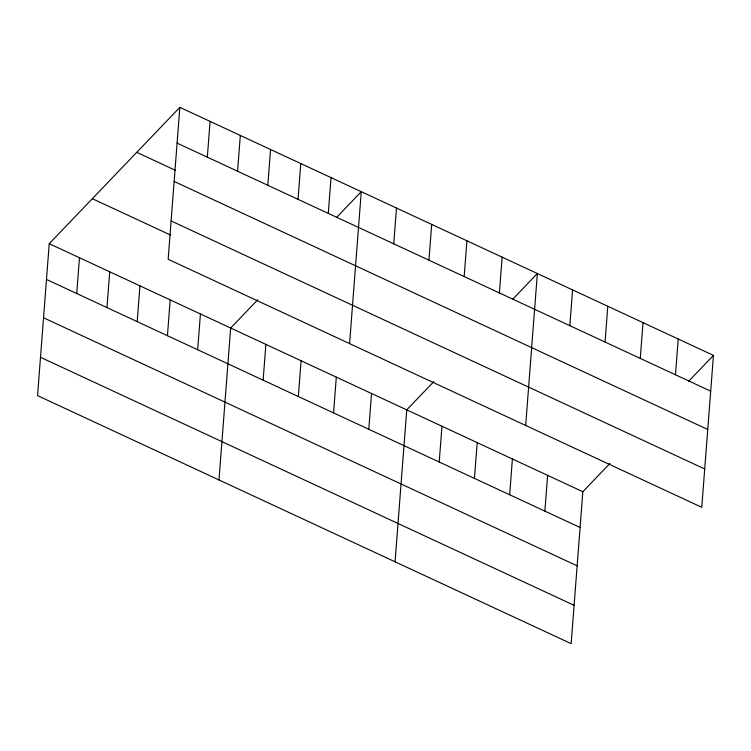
<?xml version="1.0" encoding="UTF-8"?>
<svg xmlns="http://www.w3.org/2000/svg" width="751" height="751" viewBox="0 0 751 751"><rect width="100%" height="100%" fill="white"/><g stroke="black" fill="none" stroke-linecap="round" stroke-linejoin="round"><path stroke-width="1.13" d="M179.846 107.346L168.158 259.273L701.763 507.31L713.45 355.383L179.846 107.346L49.237 243.69L37.55 395.617L571.154 643.654L582.842 491.727L609.981 463.395M76.724 293.519L79.475 257.743M106.961 307.572L109.712 271.806M137.198 321.625L139.949 285.859M167.435 335.678L170.186 299.912M207.332 157.175L210.083 121.399M197.673 349.741L200.433 313.965M237.569 171.228L240.32 135.452M218.973 479.955L230.67 328.027L257.8 299.696M267.807 185.281L270.557 149.515M263.132 380.166L265.882 344.39M298.044 199.334L300.794 163.568M298.344 396.537L301.104 360.762M328.281 213.387L331.031 177.621M333.566 412.9L336.317 377.133M349.581 343.611L361.269 191.674L336.532 217.508M368.788 429.272L371.538 393.505M393.74 243.822L396.49 208.046M395.064 561.804L406.751 409.877L433.89 381.546M428.952 260.184L431.703 224.418M439.222 462.015L441.973 426.239M464.174 276.556L466.925 240.789M474.435 478.387L477.195 442.611M499.387 292.928L502.147 257.161M509.657 494.759L512.407 458.983M525.672 425.46L537.359 273.524L512.614 299.358M544.869 511.121L547.629 475.355M569.831 325.671L572.581 289.895M605.043 342.034L607.794 306.267M640.265 358.405L643.016 322.639M675.478 374.777L678.228 339.011M688.705 381.208L713.45 355.383M177.095 143.112L710.699 391.149M136.748 152.34L175.321 170.27M174.148 181.451L707.752 429.478M171.106 220.944L704.71 468.971M92.345 198.696L170.543 235.044M49.237 243.69L582.842 491.727M46.487 279.466L580.091 527.493M43.539 317.795L577.143 565.832M40.498 357.288L574.102 605.325"/></g></svg>
